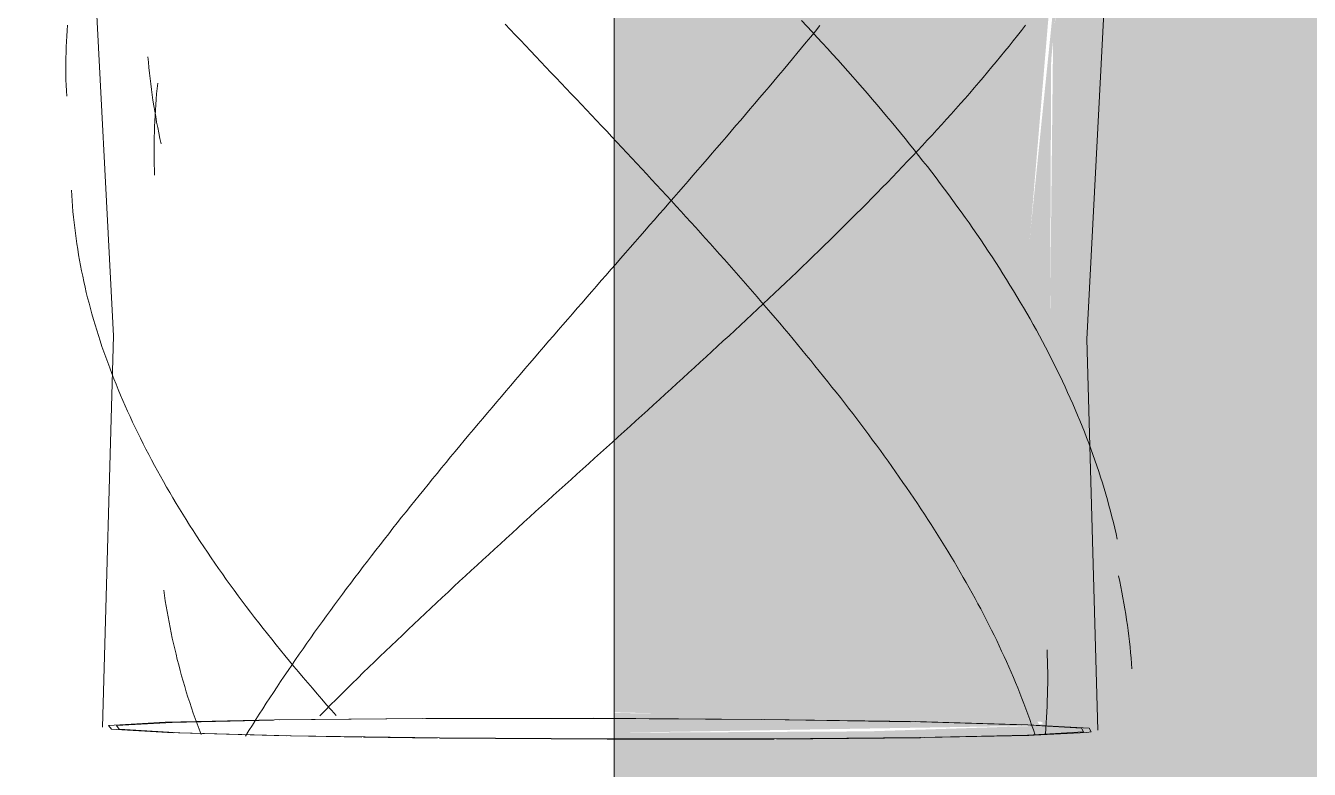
# Model space of a CAD drawing. Header units: inches. Extents: x 27328 to 52026, y -4075 to 4147.
# Drawn here: x 49625.25709 to 49625.26356, y 60.02545 to 60.0292 of the extents above; entities that cross this region are included whole.
import ezdxf

# ---------------------------------------------------------------- set-up
doc = ezdxf.new("R2010")
doc.units = ezdxf.units.IN
doc.header["$MEASUREMENT"] = 0
doc.layers.add('Q-SPCQ', color=91, linetype='Continuous', lineweight=9)
doc.layers.add('S-COLS', color=52, linetype='Continuous', lineweight=9)

# ---------------------------------------------------------------- blocks, each defined once
blk = doc.blocks.new('FP_178-mezzanine - perspective')
at = {"layer": 'Q-SPCQ'}
for p, q in [((23035.6269181, 60.0264292), (23035.6269241, 60.0264016)), ((23035.6269241, 60.0264016), (23035.6269299, 60.026374)), ((23035.6269299, 60.026374), (23035.6269355, 60.0263464)), ((23035.6269355, 60.0263464), (23035.6269408, 60.0263188)), ((23035.6269408, 60.0263188), (23035.6269458, 60.0262911)), ((23035.6269458, 60.0262911), (23035.6269506, 60.0262635)), ((23035.6269506, 60.0262635), (23035.6269551, 60.0262359)), ((23035.6269551, 60.0262359), (23035.6269593, 60.0262083)), ((23035.6269593, 60.0262083), (23035.6269633, 60.0261807)), ((23035.6269633, 60.0261807), (23035.626967, 60.0261531)), ((23035.626967, 60.0261531), (23035.6269705, 60.0261255)), ((23035.6269705, 60.0261255), (23035.6269737, 60.0260979)), ((23035.6269737, 60.0260979), (23035.6269766, 60.0260703)), ((23035.6269766, 60.0260703), (23035.6269793, 60.0260427)), ((23035.6269793, 60.0260427), (23035.6269817, 60.0260151)), ((23035.6269817, 60.0260151), (23035.6269838, 60.0259875)), ((23035.6269838, 60.0259875), (23035.6269856, 60.0259599))]:
    blk.add_line(p, q, dxfattribs=at)
blk.add_polyline3d([(23035.6268142, 60.0256505, 0), (23035.6267588, 60.0276233, 0), (23035.6268613, 60.0295938, 0), (23035.6271211, 60.0315494, 0), (23035.6273744, 60.0328104, 0)], dxfattribs=at)
blk = doc.blocks.new('FP_179-mezzanine - perspective')
at = {"layer": 'Q-SPCQ'}
for p, q in [((23035.6253184, 60.0292301), (23035.6253449, 60.0292019)), ((23035.6216115, 60.02918), (23035.6216096, 60.0291524)), ((23035.6216138, 60.0292076), (23035.6216115, 60.02918)), ((23035.6253449, 60.0292019), (23035.6253713, 60.0291736)), ((23035.6253713, 60.0291736), (23035.6253975, 60.0291453)), ((23035.6264281, 60.029181), (23035.6264075, 60.0291546)), ((23035.6264485, 60.0292073), (23035.6264281, 60.029181)), ((23035.6216067, 60.0290972), (23035.6216057, 60.0290696)), ((23035.621608, 60.0291248), (23035.6216067, 60.0290972)), ((23035.6216096, 60.0291524), (23035.621608, 60.0291248)), ((23035.6253975, 60.0291453), (23035.6254236, 60.0291171)), ((23035.6254236, 60.0291171), (23035.6254495, 60.0290888)), ((23035.6263657, 60.029102), (23035.6263444, 60.0290756)), ((23035.6263867, 60.0291283), (23035.6263657, 60.029102)), ((23035.6264075, 60.0291546), (23035.6263867, 60.0291283)), ((23035.621605, 60.029042), (23035.6216047, 60.0290144)), ((23035.6216057, 60.0290696), (23035.621605, 60.029042)), ((23035.6254495, 60.0290888), (23035.6254752, 60.0290605)), ((23035.6254752, 60.0290605), (23035.6255008, 60.0290322)), ((23035.6263229, 60.0290492), (23035.6263013, 60.0290229)), ((23035.6263444, 60.0290756), (23035.6263229, 60.0290492)), ((23035.6216047, 60.0290144), (23035.6216047, 60.0289868)), ((23035.6216047, 60.0289868), (23035.6216049, 60.0289591)), ((23035.6255008, 60.0290322), (23035.6255262, 60.0290039)), ((23035.6255262, 60.0290039), (23035.6255515, 60.0289756)), ((23035.6255515, 60.0289756), (23035.6255765, 60.0289473)), ((23035.6262573, 60.0289701), (23035.6262351, 60.0289437)), ((23035.6262794, 60.0289965), (23035.6262573, 60.0289701)), ((23035.6263013, 60.0290229), (23035.6262794, 60.0289965)), ((23035.6216049, 60.0289591), (23035.6216055, 60.0289315)), ((23035.6216055, 60.0289315), (23035.6216064, 60.0289039)), ((23035.6216064, 60.0289039), (23035.6216076, 60.0288763)), ((23035.6255765, 60.0289473), (23035.6256014, 60.0289189)), ((23035.6256014, 60.0289189), (23035.6256262, 60.0288906)), ((23035.6262126, 60.0289173), (23035.6261899, 60.0288909)), ((23035.6262351, 60.0289437), (23035.6262126, 60.0289173)), ((23035.6216076, 60.0288763), (23035.6216091, 60.0288487)), ((23035.6256262, 60.0288906), (23035.6256508, 60.0288623)), ((23035.6256508, 60.0288623), (23035.6256751, 60.0288339)), ((23035.626144, 60.0288381), (23035.6261208, 60.0288116)), ((23035.6261671, 60.0288645), (23035.626144, 60.0288381)), ((23035.6261899, 60.0288909), (23035.6261671, 60.0288645)), ((23035.6256751, 60.0288339), (23035.6256994, 60.0288056)), ((23035.6256994, 60.0288056), (23035.6257234, 60.0287773)), ((23035.6257234, 60.0287773), (23035.6257472, 60.0287489)), ((23035.6260974, 60.0287852), (23035.6260738, 60.0287587)), ((23035.6261208, 60.0288116), (23035.6260974, 60.0287852)), ((23035.6257472, 60.0287489), (23035.6257709, 60.0287205)), ((23035.6257709, 60.0287205), (23035.6257944, 60.0286922)), ((23035.62605, 60.0287323), (23035.6260261, 60.0287058)), ((23035.6260738, 60.0287587), (23035.62605, 60.0287323)), ((23035.6257944, 60.0286922), (23035.6258177, 60.0286638)), ((23035.6258177, 60.0286638), (23035.6258408, 60.0286354)), ((23035.6259777, 60.0286529), (23035.6259532, 60.0286264)), ((23035.626002, 60.0286794), (23035.6259777, 60.0286529)), ((23035.6260261, 60.0287058), (23035.626002, 60.0286794)), ((23035.6258408, 60.0286354), (23035.6258637, 60.0286071)), ((23035.6258637, 60.0286071), (23035.6258864, 60.0285787)), ((23035.6259286, 60.0285999), (23035.6259038, 60.0285734)), ((23035.6259532, 60.0286264), (23035.6259286, 60.0285999)), ((23035.6258537, 60.0285204), (23035.6258284, 60.0284938)), ((23035.6258788, 60.0285469), (23035.6258537, 60.0285204)), ((23035.6259038, 60.0285734), (23035.6258788, 60.0285469)), ((23035.6258864, 60.0285787), (23035.625909, 60.0285503)), ((23035.625909, 60.0285503), (23035.6259313, 60.0285219)), ((23035.6259313, 60.0285219), (23035.6259535, 60.0284935)), ((23035.625803, 60.0284673), (23035.6257774, 60.0284408)), ((23035.6258284, 60.0284938), (23035.625803, 60.0284673)), ((23035.6259535, 60.0284935), (23035.6259754, 60.0284651)), ((23035.6259754, 60.0284651), (23035.6259971, 60.0284367)), ((23035.6257258, 60.0283876), (23035.6256998, 60.0283611)), ((23035.6257517, 60.0284142), (23035.6257258, 60.0283876)), ((23035.6257774, 60.0284408), (23035.6257517, 60.0284142)), ((23035.6259971, 60.0284367), (23035.6260187, 60.0284083)), ((23035.6260187, 60.0284083), (23035.62604, 60.0283798)), ((23035.6216337, 60.0283751), (23035.6216351, 60.028348)), ((23035.6216351, 60.028348), (23035.6216368, 60.0283209)), ((23035.6216368, 60.0283209), (23035.6216388, 60.0282937)), ((23035.6256736, 60.0283345), (23035.6256473, 60.0283079)), ((23035.6256998, 60.0283611), (23035.6256736, 60.0283345)), ((23035.62604, 60.0283798), (23035.6260612, 60.0283514)), ((23035.6260612, 60.0283514), (23035.6260821, 60.028323)), ((23035.6260821, 60.028323), (23035.6261028, 60.0282946)), ((23035.6216388, 60.0282937), (23035.621641, 60.0282666)), ((23035.621641, 60.0282666), (23035.6216436, 60.0282395)), ((23035.6256209, 60.0282813), (23035.6255943, 60.0282547)), ((23035.6256473, 60.0283079), (23035.6256209, 60.0282813)), ((23035.6261028, 60.0282946), (23035.6261233, 60.0282661)), ((23035.6261233, 60.0282661), (23035.6261437, 60.0282377)), ((23035.6216436, 60.0282395), (23035.6216464, 60.0282123)), ((23035.6216464, 60.0282123), (23035.6216495, 60.0281852)), ((23035.6255408, 60.0282015), (23035.6255138, 60.0281749)), ((23035.6255676, 60.0282281), (23035.6255408, 60.0282015)), ((23035.6255943, 60.0282547), (23035.6255676, 60.0282281)), ((23035.6261437, 60.0282377), (23035.6261637, 60.0282093)), ((23035.6261637, 60.0282093), (23035.6261836, 60.0281808)), ((23035.6216495, 60.0281852), (23035.6216529, 60.028158)), ((23035.6216529, 60.028158), (23035.6216565, 60.0281309)), ((23035.6216565, 60.0281309), (23035.6216605, 60.0281037)), ((23035.6254868, 60.0281483), (23035.6254596, 60.0281216)), ((23035.6255138, 60.0281749), (23035.6254868, 60.0281483)), ((23035.6261836, 60.0281808), (23035.6262033, 60.0281524)), ((23035.6262033, 60.0281524), (23035.6262227, 60.0281239)), ((23035.6216605, 60.0281037), (23035.6216647, 60.0280766)), ((23035.6216647, 60.0280766), (23035.6216692, 60.0280494)), ((23035.6254048, 60.0280683), (23035.6253773, 60.0280417)), ((23035.6254322, 60.028095), (23035.6254048, 60.0280683)), ((23035.6254596, 60.0281216), (23035.6254322, 60.028095)), ((23035.6262227, 60.0281239), (23035.626242, 60.0280955)), ((23035.626242, 60.0280955), (23035.626261, 60.028067)), ((23035.626261, 60.028067), (23035.6262798, 60.0280386)), ((23035.6216692, 60.0280494), (23035.6216739, 60.0280222)), ((23035.6216739, 60.0280222), (23035.621679, 60.0279951)), ((23035.6253496, 60.028015), (23035.6253219, 60.0279883)), ((23035.6253773, 60.0280417), (23035.6253496, 60.028015)), ((23035.6262798, 60.0280386), (23035.6262984, 60.0280101)), ((23035.6262984, 60.0280101), (23035.6263167, 60.0279816)), ((23035.621679, 60.0279951), (23035.6216843, 60.0279679)), ((23035.6216843, 60.0279679), (23035.6216899, 60.0279407)), ((23035.6216899, 60.0279407), (23035.6216957, 60.0279135)), ((23035.625266, 60.027935), (23035.625238, 60.0279083)), ((23035.625294, 60.0279616), (23035.625266, 60.027935)), ((23035.6253219, 60.0279883), (23035.625294, 60.0279616)), ((23035.6263167, 60.0279816), (23035.6263348, 60.0279532)), ((23035.6263348, 60.0279532), (23035.6263527, 60.0279247)), ((23035.6216957, 60.0279135), (23035.6217019, 60.0278863)), ((23035.6217019, 60.0278863), (23035.6217083, 60.0278591)), ((23035.6252098, 60.0278816), (23035.6251816, 60.0278548)), ((23035.625238, 60.0279083), (23035.6252098, 60.0278816)), ((23035.6263527, 60.0279247), (23035.6263704, 60.0278962)), ((23035.6263704, 60.0278962), (23035.6263879, 60.0278677)), ((23035.6263879, 60.0278677), (23035.6264051, 60.0278393)), ((23035.6217083, 60.0278591), (23035.621715, 60.0278319)), ((23035.621715, 60.0278319), (23035.6217219, 60.0278047)), ((23035.6217219, 60.0278047), (23035.6217291, 60.0277775)), ((23035.6251248, 60.0278014), (23035.6250963, 60.0277747)), ((23035.6251532, 60.0278281), (23035.6251248, 60.0278014)), ((23035.6251816, 60.0278548), (23035.6251532, 60.0278281)), ((23035.6264051, 60.0278393), (23035.6264221, 60.0278108)), ((23035.6264221, 60.0278108), (23035.6264388, 60.0277823)), ((23035.6217291, 60.0277775), (23035.6217366, 60.0277503)), ((23035.6217366, 60.0277503), (23035.6217444, 60.0277231)), ((23035.6250677, 60.0277479), (23035.625039, 60.0277212)), ((23035.6250963, 60.0277747), (23035.6250677, 60.0277479)), ((23035.6264388, 60.0277823), (23035.6264553, 60.0277538)), ((23035.6264553, 60.0277538), (23035.6264716, 60.0277253)), ((23035.6217444, 60.0277231), (23035.6217524, 60.0276959)), ((23035.6217524, 60.0276959), (23035.6217607, 60.0276687)), ((23035.6250102, 60.0276944), (23035.6249814, 60.0276676)), ((23035.625039, 60.0277212), (23035.6250102, 60.0276944)), ((23035.6264716, 60.0277253), (23035.6264877, 60.0276968)), ((23035.6264877, 60.0276968), (23035.6265035, 60.0276683)), ((23035.6217607, 60.0276687), (23035.6217692, 60.0276414)), ((23035.6217692, 60.0276414), (23035.621778, 60.0276142)), ((23035.621778, 60.0276142), (23035.6217871, 60.027587)), ((23035.6249235, 60.0276141), (23035.6248945, 60.0275873)), ((23035.6249525, 60.0276409), (23035.6249235, 60.0276141)), ((23035.6249814, 60.0276676), (23035.6249525, 60.0276409)), ((23035.6265035, 60.0276683), (23035.626519, 60.0276399)), ((23035.626519, 60.0276399), (23035.6265344, 60.0276114)), ((23035.6265344, 60.0276114), (23035.6265495, 60.0275829)), ((23035.6217871, 60.027587), (23035.6217965, 60.0275597)), ((23035.6217965, 60.0275597), (23035.6218061, 60.0275325)), ((23035.6248654, 60.0275605), (23035.6248362, 60.0275337)), ((23035.6248945, 60.0275873), (23035.6248654, 60.0275605)), ((23035.6265495, 60.0275829), (23035.6265643, 60.0275544)), ((23035.6265643, 60.0275544), (23035.6265789, 60.0275259)), ((23035.6218061, 60.0275325), (23035.621816, 60.0275052)), ((23035.621816, 60.0275052), (23035.6218261, 60.027478)), ((23035.6218261, 60.027478), (23035.6218365, 60.0274507)), ((23035.6247777, 60.0274801), (23035.6247484, 60.0274533)), ((23035.624807, 60.0275069), (23035.6247777, 60.0274801)), ((23035.6248362, 60.0275337), (23035.624807, 60.0275069)), ((23035.6265789, 60.0275259), (23035.6265933, 60.0274974)), ((23035.6265933, 60.0274974), (23035.6266074, 60.0274689)), ((23035.6218365, 60.0274507), (23035.6218472, 60.0274234)), ((23035.6218472, 60.0274234), (23035.6218581, 60.0273962)), ((23035.624719, 60.0274264), (23035.6246896, 60.0273996)), ((23035.6247484, 60.0274533), (23035.624719, 60.0274264)), ((23035.6266074, 60.0274689), (23035.6266213, 60.0274404)), ((23035.6266213, 60.0274404), (23035.6266349, 60.0274119)), ((23035.6218581, 60.0273962), (23035.6218692, 60.0273689)), ((23035.6218692, 60.0273689), (23035.6218807, 60.0273416)), ((23035.6246601, 60.0273728), (23035.6246306, 60.0273459)), ((23035.6246896, 60.0273996), (23035.6246601, 60.0273728)), ((23035.6266349, 60.0274119), (23035.6266483, 60.0273834)), ((23035.6266483, 60.0273834), (23035.6266614, 60.0273549)), ((23035.6266614, 60.0273549), (23035.6266743, 60.0273264)), ((23035.6218807, 60.0273416), (23035.6218924, 60.0273143)), ((23035.6218924, 60.0273143), (23035.6219043, 60.027287)), ((23035.6219043, 60.027287), (23035.6219165, 60.0272597)), ((23035.6245714, 60.0272922), (23035.6245418, 60.0272653)), ((23035.624601, 60.0273191), (23035.6245714, 60.0272922)), ((23035.6246306, 60.0273459), (23035.624601, 60.0273191)), ((23035.6266743, 60.0273264), (23035.6266869, 60.0272978)), ((23035.6266869, 60.0272978), (23035.6266993, 60.0272693)), ((23035.6219165, 60.0272597), (23035.6219289, 60.0272325)), ((23035.6219289, 60.0272325), (23035.6219416, 60.0272052)), ((23035.6245121, 60.0272384), (23035.6244824, 60.0272116)), ((23035.6245418, 60.0272653), (23035.6245121, 60.0272384)), ((23035.6266993, 60.0272693), (23035.6267114, 60.0272408)), ((23035.6267114, 60.0272408), (23035.6267233, 60.0272123)), ((23035.6219416, 60.0272052), (23035.6219546, 60.0271778)), ((23035.6219546, 60.0271778), (23035.6219678, 60.0271505)), ((23035.624423, 60.0271578), (23035.6243932, 60.0271309)), ((23035.6244527, 60.0271847), (23035.624423, 60.0271578)), ((23035.6244824, 60.0272116), (23035.6244527, 60.0271847)), ((23035.6267233, 60.0272123), (23035.6267349, 60.0271838)), ((23035.6267349, 60.0271838), (23035.6267462, 60.0271553)), ((23035.6267462, 60.0271553), (23035.6267573, 60.0271268)), ((23035.6219678, 60.0271505), (23035.6219813, 60.0271232)), ((23035.6219813, 60.0271232), (23035.621995, 60.0270959)), ((23035.621995, 60.0270959), (23035.6220089, 60.0270686)), ((23035.6243634, 60.027104), (23035.6243336, 60.027077)), ((23035.6243932, 60.0271309), (23035.6243634, 60.027104)), ((23035.6267573, 60.0271268), (23035.6267681, 60.0270983)), ((23035.6267681, 60.0270983), (23035.6267787, 60.0270698)), ((23035.6220089, 60.0270686), (23035.6220231, 60.0270413)), ((23035.6220231, 60.0270413), (23035.6220375, 60.0270139)), ((23035.6243038, 60.0270501), (23035.624274, 60.0270232)), ((23035.6243336, 60.027077), (23035.6243038, 60.0270501)), ((23035.6267787, 60.0270698), (23035.626789, 60.0270413)), ((23035.626789, 60.0270413), (23035.6267991, 60.0270128)), ((23035.6220375, 60.0270139), (23035.6220522, 60.0269866)), ((23035.6220522, 60.0269866), (23035.6220671, 60.0269593)), ((23035.6220671, 60.0269593), (23035.6220823, 60.0269319)), ((23035.6242144, 60.0269693), (23035.6241846, 60.0269424)), ((23035.6242442, 60.0269963), (23035.6242144, 60.0269693)), ((23035.624274, 60.0270232), (23035.6242442, 60.0269963)), ((23035.6267991, 60.0270128), (23035.6268089, 60.0269843)), ((23035.6268089, 60.0269843), (23035.6268184, 60.0269558)), ((23035.6220823, 60.0269319), (23035.6220977, 60.0269046)), ((23035.6220977, 60.0269046), (23035.6221134, 60.0268772)), ((23035.6241548, 60.0269154), (23035.6241249, 60.0268884)), ((23035.6241846, 60.0269424), (23035.6241548, 60.0269154)), ((23035.6268184, 60.0269558), (23035.6268277, 60.0269273)), ((23035.6268277, 60.0269273), (23035.6268367, 60.0268987)), ((23035.6268367, 60.0268987), (23035.6268454, 60.0268702)), ((23035.6221134, 60.0268772), (23035.6221293, 60.0268498)), ((23035.6221293, 60.0268498), (23035.6221454, 60.0268225)), ((23035.6240653, 60.0268345), (23035.6240356, 60.0268075)), ((23035.6240951, 60.0268615), (23035.6240653, 60.0268345)), ((23035.6241249, 60.0268884), (23035.6240951, 60.0268615)), ((23035.6268454, 60.0268702), (23035.6268538, 60.0268417)), ((23035.6268538, 60.0268417), (23035.626862, 60.0268132)), ((23035.6221454, 60.0268225), (23035.6221617, 60.0267951)), ((23035.6221617, 60.0267951), (23035.6221783, 60.0267678)), ((23035.6221783, 60.0267678), (23035.6221952, 60.0267404)), ((23035.6240058, 60.0267805), (23035.623976, 60.0267535)), ((23035.6240356, 60.0268075), (23035.6240058, 60.0267805)), ((23035.626862, 60.0268132), (23035.62687, 60.0267847)), ((23035.62687, 60.0267847), (23035.6268776, 60.0267562)), ((23035.6221952, 60.0267404), (23035.6222122, 60.026713)), ((23035.6222122, 60.026713), (23035.6222295, 60.0266856)), ((23035.6239463, 60.0267265), (23035.6239166, 60.0266995)), ((23035.623976, 60.0267535), (23035.6239463, 60.0267265)), ((23035.6268776, 60.0267562), (23035.626885, 60.0267277)), ((23035.626885, 60.0267277), (23035.6268921, 60.0266992)), ((23035.6222295, 60.0266856), (23035.622247, 60.0266582)), ((23035.622247, 60.0266582), (23035.6222648, 60.0266308)), ((23035.6238573, 60.0266455), (23035.6238277, 60.0266185)), ((23035.6238869, 60.0266725), (23035.6238573, 60.0266455)), ((23035.6239166, 60.0266995), (23035.6238869, 60.0266725)), ((23035.6268921, 60.0266992), (23035.626899, 60.0266707)), ((23035.626899, 60.0266707), (23035.6269056, 60.0266422)), ((23035.6269056, 60.0266422), (23035.6269119, 60.0266137)), ((23035.6222648, 60.0266308), (23035.6222828, 60.0266034)), ((23035.6222828, 60.0266034), (23035.622301, 60.026576)), ((23035.622301, 60.026576), (23035.6223194, 60.0265486)), ((23035.6237981, 60.0265915), (23035.6237686, 60.0265644)), ((23035.6238277, 60.0266185), (23035.6237981, 60.0265915)), ((23035.6223194, 60.0265486), (23035.6223381, 60.0265212)), ((23035.6223381, 60.0265212), (23035.6223569, 60.0264938)), ((23035.6237096, 60.0265103), (23035.6236802, 60.0264833)), ((23035.6237391, 60.0265374), (23035.6237096, 60.0265103)), ((23035.6237686, 60.0265644), (23035.6237391, 60.0265374)), ((23035.6223569, 60.0264938), (23035.622376, 60.0264664)), ((23035.622376, 60.0264664), (23035.6223954, 60.026439)), ((23035.6236509, 60.0264562), (23035.6236216, 60.0264292)), ((23035.6236802, 60.0264833), (23035.6236509, 60.0264562)), ((23035.6223954, 60.026439), (23035.6224149, 60.0264115)), ((23035.6224149, 60.0264115), (23035.6224347, 60.0263841)), ((23035.6224347, 60.0263841), (23035.6224546, 60.0263567)), ((23035.6235923, 60.0264021), (23035.6235631, 60.026375)), ((23035.6236216, 60.0264292), (23035.6235923, 60.0264021)), ((23035.6224546, 60.0263567), (23035.6224748, 60.0263292)), ((23035.6224748, 60.0263292), (23035.6224952, 60.0263018)), ((23035.6235049, 60.0263209), (23035.623476, 60.0262938)), ((23035.623534, 60.026348), (23035.6235049, 60.0263209)), ((23035.6235631, 60.026375), (23035.623534, 60.026348)), ((23035.6224952, 60.0263018), (23035.6225158, 60.0262744)), ((23035.6225158, 60.0262744), (23035.6225366, 60.0262469)), ((23035.6225366, 60.0262469), (23035.6225576, 60.0262194)), ((23035.623447, 60.0262667), (23035.6234182, 60.0262396)), ((23035.623476, 60.0262938), (23035.623447, 60.0262667)), ((23035.6225576, 60.0262194), (23035.6225789, 60.026192)), ((23035.6225789, 60.026192), (23035.6226003, 60.0261645)), ((23035.6233607, 60.0261854), (23035.6233321, 60.0261583)), ((23035.6233894, 60.0262125), (23035.6233607, 60.0261854)), ((23035.6234182, 60.0262396), (23035.6233894, 60.0262125)), ((23035.6226003, 60.0261645), (23035.622622, 60.0261371)), ((23035.622622, 60.0261371), (23035.6226438, 60.0261096)), ((23035.6233035, 60.0261311), (23035.6232751, 60.026104)), ((23035.6233321, 60.0261583), (23035.6233035, 60.0261311)), ((23035.6226438, 60.0261096), (23035.6226658, 60.0260821)), ((23035.6226658, 60.0260821), (23035.6226881, 60.0260546)), ((23035.6226881, 60.0260546), (23035.6227105, 60.0260271)), ((23035.6232467, 60.0260769), (23035.6232184, 60.0260498)), ((23035.6232751, 60.026104), (23035.6232467, 60.0260769)), ((23035.6227105, 60.0260271), (23035.6227332, 60.0259997)), ((23035.6227332, 60.0259997), (23035.622756, 60.0259722)), ((23035.6231622, 60.0259955), (23035.6231342, 60.0259683)), ((23035.6231903, 60.0260226), (23035.6231622, 60.0259955)), ((23035.6232184, 60.0260498), (23035.6231903, 60.0260226)), ((23035.622756, 60.0259722), (23035.622779, 60.0259447)), ((23035.622779, 60.0259447), (23035.6228022, 60.0259172)), ((23035.6231063, 60.0259412), (23035.6230786, 60.025914)), ((23035.6231342, 60.0259683), (23035.6231063, 60.0259412)), ((23035.6228022, 60.0259172), (23035.6228256, 60.0258897)), ((23035.6228256, 60.0258897), (23035.6228492, 60.0258622)), ((23035.6228492, 60.0258622), (23035.622873, 60.0258347)), ((23035.6230234, 60.0258597), (23035.6229959, 60.0258325)), ((23035.6230509, 60.0258869), (23035.6230234, 60.0258597)), ((23035.6230786, 60.025914), (23035.6230509, 60.0258869)), ((23035.622873, 60.0258347), (23035.6228969, 60.0258071)), ((23035.6228969, 60.0258071), (23035.6229211, 60.0257796)), ((23035.6229686, 60.0258054), (23035.6229414, 60.0257782)), ((23035.6229959, 60.0258325), (23035.6229686, 60.0258054)), ((23035.6229143, 60.025751), (23035.6228874, 60.0257238)), ((23035.6229414, 60.0257782), (23035.6229143, 60.025751)), ((23035.6229211, 60.0257796), (23035.6229454, 60.0257521)), ((23035.6229454, 60.0257521), (23035.6229699, 60.0257246))]:
    blk.add_line(p, q, dxfattribs=at)
blk.add_polyline3d([(23035.6217907, 60.0256662, 0), (23035.6218462, 60.0276399, 0), (23035.6217436, 60.0296123, 0), (23035.6214836, 60.0315712, 0), (23035.6212301, 60.0328351, 0)], dxfattribs=at)
blk = doc.blocks.new('FP_180-mezzanine - perspective')
at = {"layer": 'Q-SPCQ'}
for p, q in [((23035.6238221, 60.0292122), (23035.6238478, 60.0291851)), ((23035.6238478, 60.0291851), (23035.6238735, 60.0291581)), ((23035.625388, 60.0291767), (23035.6253649, 60.0291487)), ((23035.625411, 60.0292048), (23035.625388, 60.0291767)), ((23035.6238735, 60.0291581), (23035.6238993, 60.029131)), ((23035.6238993, 60.029131), (23035.623925, 60.029104)), ((23035.623925, 60.029104), (23035.6239507, 60.0290769)), ((23035.6253417, 60.0291207), (23035.6253185, 60.0290926)), ((23035.6253649, 60.0291487), (23035.6253417, 60.0291207)), ((23035.6239507, 60.0290769), (23035.6239764, 60.0290499)), ((23035.6239764, 60.0290499), (23035.6240021, 60.0290228)), ((23035.6252719, 60.0290366), (23035.6252485, 60.0290085)), ((23035.6252952, 60.0290646), (23035.6252719, 60.0290366)), ((23035.6253185, 60.0290926), (23035.6252952, 60.0290646)), ((23035.6240021, 60.0290228), (23035.6240278, 60.0289958)), ((23035.6240278, 60.0289958), (23035.6240535, 60.0289688)), ((23035.6240535, 60.0289688), (23035.6240792, 60.0289417)), ((23035.625225, 60.0289805), (23035.6252015, 60.0289525)), ((23035.6252485, 60.0290085), (23035.625225, 60.0289805)), ((23035.6240792, 60.0289417), (23035.6241049, 60.0289147)), ((23035.6241049, 60.0289147), (23035.6241305, 60.0288877)), ((23035.6251779, 60.0289245), (23035.6251543, 60.0288965)), ((23035.6252015, 60.0289525), (23035.6251779, 60.0289245)), ((23035.6241305, 60.0288877), (23035.6241561, 60.0288607)), ((23035.6241561, 60.0288607), (23035.6241817, 60.0288337)), ((23035.6251068, 60.0288405), (23035.625083, 60.0288125)), ((23035.6251306, 60.0288685), (23035.6251068, 60.0288405)), ((23035.6251543, 60.0288965), (23035.6251306, 60.0288685)), ((23035.6241817, 60.0288337), (23035.6242073, 60.0288067)), ((23035.6242073, 60.0288067), (23035.6242329, 60.0287796)), ((23035.6242329, 60.0287796), (23035.6242584, 60.0287527)), ((23035.6250592, 60.0287845), (23035.6250353, 60.0287565)), ((23035.625083, 60.0288125), (23035.6250592, 60.0287845)), ((23035.6242584, 60.0287527), (23035.6242839, 60.0287257)), ((23035.6242839, 60.0287257), (23035.6243094, 60.0286987)), ((23035.6250114, 60.0287285), (23035.6249874, 60.0287006)), ((23035.6250353, 60.0287565), (23035.6250114, 60.0287285)), ((23035.6243094, 60.0286987), (23035.6243348, 60.0286717)), ((23035.6243348, 60.0286717), (23035.6243602, 60.0286447)), ((23035.6243602, 60.0286447), (23035.6243855, 60.0286177)), ((23035.6249394, 60.0286446), (23035.6249153, 60.0286166)), ((23035.6249634, 60.0286726), (23035.6249394, 60.0286446)), ((23035.6249874, 60.0287006), (23035.6249634, 60.0286726)), ((23035.6243855, 60.0286177), (23035.6244108, 60.0285908)), ((23035.6244108, 60.0285908), (23035.6244361, 60.0285638)), ((23035.6248912, 60.0285887), (23035.624867, 60.0285607)), ((23035.6249153, 60.0286166), (23035.6248912, 60.0285887)), ((23035.6244361, 60.0285638), (23035.6244613, 60.0285368)), ((23035.6244613, 60.0285368), (23035.6244865, 60.0285099)), ((23035.6248429, 60.0285328), (23035.6248187, 60.0285048)), ((23035.624867, 60.0285607), (23035.6248429, 60.0285328)), ((23035.6244865, 60.0285099), (23035.6245116, 60.0284829)), ((23035.6245116, 60.0284829), (23035.6245366, 60.028456)), ((23035.6245366, 60.028456), (23035.6245616, 60.028429)), ((23035.6247945, 60.0284769), (23035.6247702, 60.0284489)), ((23035.6248187, 60.0285048), (23035.6247945, 60.0284769)), ((23035.6245616, 60.028429), (23035.6245866, 60.0284021)), ((23035.6245866, 60.0284021), (23035.6246115, 60.0283752)), ((23035.6247217, 60.0283931), (23035.6246974, 60.0283651)), ((23035.6247459, 60.028421), (23035.6247217, 60.0283931)), ((23035.6247702, 60.0284489), (23035.6247459, 60.028421)), ((23035.6246115, 60.0283752), (23035.6246363, 60.0283483)), ((23035.6246363, 60.0283483), (23035.6246611, 60.0283213)), ((23035.624673, 60.0283372), (23035.6246487, 60.0283093)), ((23035.6246611, 60.0283213), (23035.6246858, 60.0282944)), ((23035.6246974, 60.0283651), (23035.624673, 60.0283372)), ((23035.6246244, 60.0282814), (23035.6246, 60.0282535)), ((23035.6246487, 60.0283093), (23035.6246244, 60.0282814)), ((23035.6246858, 60.0282944), (23035.6247104, 60.0282675)), ((23035.6247104, 60.0282675), (23035.624735, 60.0282406)), ((23035.6245513, 60.0281976), (23035.6245269, 60.0281697)), ((23035.6245757, 60.0282255), (23035.6245513, 60.0281976)), ((23035.6246, 60.0282535), (23035.6245757, 60.0282255)), ((23035.624735, 60.0282406), (23035.6247595, 60.0282137)), ((23035.6247595, 60.0282137), (23035.6247839, 60.0281868)), ((23035.6245025, 60.0281418), (23035.6244782, 60.0281139)), ((23035.6245269, 60.0281697), (23035.6245025, 60.0281418)), ((23035.6247839, 60.0281868), (23035.6248082, 60.0281599)), ((23035.6248082, 60.0281599), (23035.6248325, 60.028133)), ((23035.6248325, 60.028133), (23035.6248567, 60.0281061)), ((23035.6244538, 60.0280861), (23035.6244294, 60.0280582)), ((23035.6244782, 60.0281139), (23035.6244538, 60.0280861)), ((23035.6248567, 60.0281061), (23035.6248808, 60.0280792)), ((23035.6248808, 60.0280792), (23035.6249048, 60.0280524)), ((23035.6243807, 60.0280024), (23035.6243564, 60.0279746)), ((23035.6244051, 60.0280303), (23035.6243807, 60.0280024)), ((23035.6244294, 60.0280582), (23035.6244051, 60.0280303)), ((23035.6249048, 60.0280524), (23035.6249287, 60.0280255)), ((23035.6249287, 60.0280255), (23035.6249526, 60.0279986)), ((23035.6249526, 60.0279986), (23035.6249763, 60.0279718)), ((23035.624332, 60.0279467), (23035.6243077, 60.0279188)), ((23035.6243564, 60.0279746), (23035.624332, 60.0279467)), ((23035.6249763, 60.0279718), (23035.625, 60.0279449)), ((23035.625, 60.0279449), (23035.6250235, 60.0279181)), ((23035.6242834, 60.027891), (23035.6242591, 60.0278631)), ((23035.6243077, 60.0279188), (23035.6242834, 60.027891)), ((23035.6250235, 60.0279181), (23035.625047, 60.0278912)), ((23035.625047, 60.0278912), (23035.6250704, 60.0278644)), ((23035.6242106, 60.0278074), (23035.6241864, 60.0277796)), ((23035.6242348, 60.0278353), (23035.6242106, 60.0278074)), ((23035.6242591, 60.0278631), (23035.6242348, 60.0278353)), ((23035.6250704, 60.0278644), (23035.6250936, 60.0278375)), ((23035.6250936, 60.0278375), (23035.6251168, 60.0278107)), ((23035.6251168, 60.0278107), (23035.6251399, 60.0277839)), ((23035.6241622, 60.0277517), (23035.624138, 60.0277239)), ((23035.6241864, 60.0277796), (23035.6241622, 60.0277517)), ((23035.6251399, 60.0277839), (23035.6251628, 60.027757)), ((23035.6251628, 60.027757), (23035.6251857, 60.0277302)), ((23035.6241138, 60.0276961), (23035.6240897, 60.0276683)), ((23035.624138, 60.0277239), (23035.6241138, 60.0276961)), ((23035.6251857, 60.0277302), (23035.6252084, 60.0277034)), ((23035.6252084, 60.0277034), (23035.625231, 60.0276766)), ((23035.625231, 60.0276766), (23035.6252536, 60.0276498)), ((23035.6240416, 60.0276126), (23035.6240175, 60.0275848)), ((23035.6240656, 60.0276404), (23035.6240416, 60.0276126)), ((23035.6240897, 60.0276683), (23035.6240656, 60.0276404)), ((23035.6252536, 60.0276498), (23035.625276, 60.027623)), ((23035.625276, 60.027623), (23035.6252982, 60.0275962)), ((23035.6239935, 60.027557), (23035.6239696, 60.0275292)), ((23035.6240175, 60.0275848), (23035.6239935, 60.027557)), ((23035.6252982, 60.0275962), (23035.6253204, 60.0275694)), ((23035.6253204, 60.0275694), (23035.6253424, 60.0275426)), ((23035.6253424, 60.0275426), (23035.6253644, 60.0275158)), ((23035.6239457, 60.0275014), (23035.6239218, 60.0274736)), ((23035.6239696, 60.0275292), (23035.6239457, 60.0275014)), ((23035.6253644, 60.0275158), (23035.6253862, 60.0274891)), ((23035.6253862, 60.0274891), (23035.6254078, 60.0274623)), ((23035.6238742, 60.027418), (23035.6238505, 60.0273903)), ((23035.623898, 60.0274458), (23035.6238742, 60.027418)), ((23035.6239218, 60.0274736), (23035.623898, 60.0274458)), ((23035.6254078, 60.0274623), (23035.6254294, 60.0274355)), ((23035.6254294, 60.0274355), (23035.6254508, 60.0274088)), ((23035.6238268, 60.0273625), (23035.6238032, 60.0273347)), ((23035.6238505, 60.0273903), (23035.6238268, 60.0273625)), ((23035.6254508, 60.0274088), (23035.625472, 60.027382)), ((23035.625472, 60.027382), (23035.6254932, 60.0273552)), ((23035.6254932, 60.0273552), (23035.6255142, 60.0273285)), ((23035.6237796, 60.027307), (23035.6237561, 60.0272792)), ((23035.6238032, 60.0273347), (23035.6237796, 60.027307)), ((23035.6255142, 60.0273285), (23035.625535, 60.0273017)), ((23035.625535, 60.0273017), (23035.6255558, 60.027275)), ((23035.6237092, 60.0272237), (23035.6236859, 60.0271959)), ((23035.6237326, 60.0272514), (23035.6237092, 60.0272237)), ((23035.6237561, 60.0272792), (23035.6237326, 60.0272514)), ((23035.6255558, 60.027275), (23035.6255764, 60.0272483)), ((23035.6255764, 60.0272483), (23035.6255968, 60.0272215)), ((23035.6255968, 60.0272215), (23035.6256171, 60.0271948)), ((23035.6236626, 60.0271682), (23035.6236394, 60.0271405)), ((23035.6236859, 60.0271959), (23035.6236626, 60.0271682)), ((23035.6256171, 60.0271948), (23035.6256372, 60.0271681)), ((23035.6256372, 60.0271681), (23035.6256572, 60.0271414)), ((23035.6236162, 60.0271127), (23035.6235931, 60.027085)), ((23035.6236394, 60.0271405), (23035.6236162, 60.0271127)), ((23035.6256572, 60.0271414), (23035.6256771, 60.0271147)), ((23035.6256771, 60.0271147), (23035.6256968, 60.027088)), ((23035.6235472, 60.0270295), (23035.6235243, 60.0270018)), ((23035.6235701, 60.0270573), (23035.6235472, 60.0270295)), ((23035.6235931, 60.027085), (23035.6235701, 60.0270573)), ((23035.6256968, 60.027088), (23035.6257163, 60.0270613)), ((23035.6257163, 60.0270613), (23035.6257357, 60.0270346)), ((23035.6257357, 60.0270346), (23035.625755, 60.0270079)), ((23035.6235015, 60.0269741), (23035.6234788, 60.0269464)), ((23035.6235243, 60.0270018), (23035.6235015, 60.0269741)), ((23035.625755, 60.0270079), (23035.625774, 60.0269812)), ((23035.625774, 60.0269812), (23035.6257929, 60.0269545)), ((23035.6234561, 60.0269187), (23035.6234336, 60.026891)), ((23035.6234788, 60.0269464), (23035.6234561, 60.0269187)), ((23035.6257929, 60.0269545), (23035.6258117, 60.0269278)), ((23035.6258117, 60.0269278), (23035.6258303, 60.0269011)), ((23035.6258303, 60.0269011), (23035.6258487, 60.0268745)), ((23035.6233887, 60.0268356), (23035.6233664, 60.0268079)), ((23035.6234111, 60.0268633), (23035.6233887, 60.0268356)), ((23035.6234336, 60.026891), (23035.6234111, 60.0268633)), ((23035.6258487, 60.0268745), (23035.6258669, 60.0268478)), ((23035.6258669, 60.0268478), (23035.625885, 60.0268211)), ((23035.6233441, 60.0267802), (23035.623322, 60.0267526)), ((23035.6233664, 60.0268079), (23035.6233441, 60.0267802)), ((23035.625885, 60.0268211), (23035.6259029, 60.0267945)), ((23035.6259029, 60.0267945), (23035.6259207, 60.0267678)), ((23035.6259207, 60.0267678), (23035.6259382, 60.0267412)), ((23035.6232999, 60.0267249), (23035.623278, 60.0266972)), ((23035.623322, 60.0267526), (23035.6232999, 60.0267249)), ((23035.6259382, 60.0267412), (23035.6259556, 60.0267145)), ((23035.6259556, 60.0267145), (23035.6259728, 60.0266879)), ((23035.6232344, 60.0266419), (23035.6232127, 60.0266142)), ((23035.6232561, 60.0266696), (23035.6232344, 60.0266419)), ((23035.623278, 60.0266972), (23035.6232561, 60.0266696)), ((23035.6259728, 60.0266879), (23035.6259899, 60.0266613)), ((23035.6259899, 60.0266613), (23035.6260067, 60.0266346)), ((23035.6231911, 60.0265866), (23035.6231696, 60.026559)), ((23035.6232127, 60.0266142), (23035.6231911, 60.0265866)), ((23035.6260067, 60.0266346), (23035.6260234, 60.026608)), ((23035.6260234, 60.026608), (23035.6260399, 60.0265814)), ((23035.6260399, 60.0265814), (23035.6260562, 60.0265548)), ((23035.6231483, 60.0265313), (23035.623127, 60.0265037)), ((23035.6231696, 60.026559), (23035.6231483, 60.0265313)), ((23035.6260562, 60.0265548), (23035.6260723, 60.0265282)), ((23035.6260723, 60.0265282), (23035.6260882, 60.0265016)), ((23035.6230848, 60.0264484), (23035.6230639, 60.0264208)), ((23035.6231058, 60.026476), (23035.6230848, 60.0264484)), ((23035.623127, 60.0265037), (23035.6231058, 60.026476)), ((23035.6260882, 60.0265016), (23035.6261039, 60.0264749)), ((23035.6261039, 60.0264749), (23035.6261195, 60.0264483)), ((23035.6261195, 60.0264483), (23035.6261348, 60.0264218)), ((23035.623043, 60.0263932), (23035.6230223, 60.0263656)), ((23035.6230639, 60.0264208), (23035.623043, 60.0263932)), ((23035.6261348, 60.0264218), (23035.6261499, 60.0263952)), ((23035.6261499, 60.0263952), (23035.6261649, 60.0263686)), ((23035.6220992, 60.0263577), (23035.622103, 60.0263307)), ((23035.622103, 60.0263307), (23035.622107, 60.0263037)), ((23035.6230017, 60.0263379), (23035.6229812, 60.0263103)), ((23035.6230223, 60.0263656), (23035.6230017, 60.0263379)), ((23035.6261649, 60.0263686), (23035.6261796, 60.026342)), ((23035.6261796, 60.026342), (23035.6261942, 60.0263154)), ((23035.6261942, 60.0263154), (23035.6262086, 60.0262888)), ((23035.622107, 60.0263037), (23035.6221113, 60.0262767)), ((23035.6221113, 60.0262767), (23035.6221159, 60.0262497)), ((23035.6221159, 60.0262497), (23035.6221206, 60.0262227)), ((23035.6229406, 60.0262551), (23035.6229205, 60.0262276)), ((23035.6229608, 60.0262827), (23035.6229406, 60.0262551)), ((23035.6229812, 60.0263103), (23035.6229608, 60.0262827)), ((23035.6262086, 60.0262888), (23035.6262227, 60.0262623)), ((23035.6262227, 60.0262623), (23035.6262366, 60.0262357)), ((23035.6221206, 60.0262227), (23035.6221256, 60.0261957)), ((23035.6221256, 60.0261957), (23035.6221309, 60.0261687)), ((23035.6229005, 60.0262), (23035.6228806, 60.0261724)), ((23035.6229205, 60.0262276), (23035.6229005, 60.0262)), ((23035.6262366, 60.0262357), (23035.6262504, 60.0262092)), ((23035.6262504, 60.0262092), (23035.6262639, 60.0261826)), ((23035.6262639, 60.0261826), (23035.6262772, 60.026156)), ((23035.6221309, 60.0261687), (23035.6221364, 60.0261417)), ((23035.6221364, 60.0261417), (23035.6221422, 60.0261147)), ((23035.6228412, 60.0261172), (23035.6228217, 60.0260897)), ((23035.6228608, 60.0261448), (23035.6228412, 60.0261172)), ((23035.6228806, 60.0261724), (23035.6228608, 60.0261448)), ((23035.6262772, 60.026156), (23035.6262903, 60.0261295)), ((23035.6262903, 60.0261295), (23035.6263032, 60.026103)), ((23035.6221422, 60.0261147), (23035.6221481, 60.0260877)), ((23035.6221481, 60.0260877), (23035.6221544, 60.0260608)), ((23035.6221544, 60.0260608), (23035.6221609, 60.0260338)), ((23035.6228024, 60.0260621), (23035.6227832, 60.0260345)), ((23035.6228217, 60.0260897), (23035.6228024, 60.0260621)), ((23035.6263032, 60.026103), (23035.6263159, 60.0260764)), ((23035.6263159, 60.0260764), (23035.6263284, 60.0260499)), ((23035.6265577, 60.0260569), (23035.6265588, 60.0260285)), ((23035.6221609, 60.0260338), (23035.6221676, 60.0260068)), ((23035.6221676, 60.0260068), (23035.6221745, 60.0259799)), ((23035.6227641, 60.026007), (23035.6227451, 60.0259794)), ((23035.6227832, 60.0260345), (23035.6227641, 60.026007)), ((23035.6263284, 60.0260499), (23035.6263407, 60.0260234)), ((23035.6263407, 60.0260234), (23035.6263527, 60.0259968)), ((23035.6263527, 60.0259968), (23035.6263645, 60.0259703)), ((23035.6265588, 60.0260285), (23035.6265596, 60.026)), ((23035.6265596, 60.026), (23035.6265602, 60.0259716)), ((23035.6221745, 60.0259799), (23035.6221818, 60.0259529)), ((23035.6221818, 60.0259529), (23035.6221892, 60.0259259)), ((23035.6221892, 60.0259259), (23035.6221969, 60.025899)), ((23035.6227076, 60.0259243), (23035.6226891, 60.0258968)), ((23035.6227263, 60.0259519), (23035.6227076, 60.0259243)), ((23035.6227451, 60.0259794), (23035.6227263, 60.0259519)), ((23035.6263645, 60.0259703), (23035.6263761, 60.0259438)), ((23035.6263761, 60.0259438), (23035.6263875, 60.0259173)), ((23035.6265602, 60.0259716), (23035.6265606, 60.0259431)), ((23035.6265606, 60.0259431), (23035.6265608, 60.0259147)), ((23035.6221969, 60.025899), (23035.6222048, 60.025872)), ((23035.6222048, 60.025872), (23035.622213, 60.0258451)), ((23035.6226707, 60.0258693), (23035.6226525, 60.0258417)), ((23035.6226891, 60.0258968), (23035.6226707, 60.0258693)), ((23035.6263875, 60.0259173), (23035.6263986, 60.0258908)), ((23035.6263986, 60.0258908), (23035.6264095, 60.0258643)), ((23035.6264095, 60.0258643), (23035.6264202, 60.0258378)), ((23035.6265603, 60.0258578), (23035.6265597, 60.0258294)), ((23035.6265607, 60.0258863), (23035.6265603, 60.0258578)), ((23035.6265608, 60.0259147), (23035.6265607, 60.0258863)), ((23035.622213, 60.0258451), (23035.6222214, 60.0258181)), ((23035.6222214, 60.0258181), (23035.6222301, 60.0257912)), ((23035.6226344, 60.0258142), (23035.6226165, 60.0257867)), ((23035.6226525, 60.0258417), (23035.6226344, 60.0258142)), ((23035.6264202, 60.0258378), (23035.6264307, 60.0258113)), ((23035.6264307, 60.0258113), (23035.626441, 60.0257848)), ((23035.6265589, 60.025801), (23035.6265578, 60.0257725)), ((23035.6265597, 60.0258294), (23035.6265589, 60.025801)), ((23035.6222301, 60.0257912), (23035.622239, 60.0257642)), ((23035.622239, 60.0257642), (23035.6222481, 60.0257373)), ((23035.6222481, 60.0257373), (23035.6222575, 60.0257103)), ((23035.622581, 60.0257317), (23035.6225636, 60.0257042)), ((23035.6225987, 60.0257592), (23035.622581, 60.0257317)), ((23035.6226165, 60.0257867), (23035.6225987, 60.0257592)), ((23035.626441, 60.0257848), (23035.626451, 60.0257583)), ((23035.626451, 60.0257583), (23035.6264607, 60.0257318)), ((23035.6264607, 60.0257318), (23035.6264703, 60.0257053)), ((23035.6265565, 60.0257441), (23035.626555, 60.0257157)), ((23035.6265578, 60.0257725), (23035.6265565, 60.0257441)), ((23035.6222575, 60.0257103), (23035.6222671, 60.0256834)), ((23035.6222671, 60.0256834), (23035.622277, 60.0256565)), ((23035.6225462, 60.0256767), (23035.6225291, 60.0256492)), ((23035.6225636, 60.0257042), (23035.6225462, 60.0256767)), ((23035.6264703, 60.0257053), (23035.6264796, 60.0256788)), ((23035.6264796, 60.0256788), (23035.6264887, 60.0256524)), ((23035.6265532, 60.0256873), (23035.6265512, 60.0256589)), ((23035.626555, 60.0257157), (23035.6265532, 60.0256873)), ((23035.622277, 60.0256565), (23035.6222871, 60.0256296)), ((23035.6225291, 60.0256492), (23035.6225121, 60.0256217)), ((23035.6264887, 60.0256524), (23035.6264975, 60.0256259)), ((23035.6265512, 60.0256589), (23035.6265489, 60.0256305))]:
    blk.add_line(p, q, dxfattribs=at)
blk = doc.blocks.new('FP_181-mezzanine - perspective')
at = {"layer": 'Q-SPCQ'}
for p, q in [((23035.6220194, 60.0290481), (23035.6220217, 60.0290206)), ((23035.6220217, 60.0290206), (23035.6220242, 60.0289931)), ((23035.6220242, 60.0289931), (23035.6220269, 60.0289656)), ((23035.6220269, 60.0289656), (23035.62203, 60.0289381)), ((23035.62203, 60.0289381), (23035.6220333, 60.0289106)), ((23035.6220333, 60.0289106), (23035.6220368, 60.0288832)), ((23035.6220686, 60.0289152), (23035.6220658, 60.0288878)), ((23035.6220368, 60.0288832), (23035.6220406, 60.0288557)), ((23035.6220406, 60.0288557), (23035.6220446, 60.0288282)), ((23035.6220632, 60.0288605), (23035.6220609, 60.0288332)), ((23035.6220658, 60.0288878), (23035.6220632, 60.0288605)), ((23035.6220446, 60.0288282), (23035.6220489, 60.0288007)), ((23035.6220489, 60.0288007), (23035.6220535, 60.0287732)), ((23035.6220535, 60.0287732), (23035.6220583, 60.0287457)), ((23035.6220569, 60.0287785), (23035.6220552, 60.0287511)), ((23035.6220587, 60.0288058), (23035.6220569, 60.0287785)), ((23035.6220609, 60.0288332), (23035.6220587, 60.0288058)), ((23035.6220539, 60.0287237), (23035.6220527, 60.0286964)), ((23035.6220552, 60.0287511), (23035.6220539, 60.0287237)), ((23035.6220583, 60.0287457), (23035.6220633, 60.0287182)), ((23035.6220633, 60.0287182), (23035.6220686, 60.0286908)), ((23035.6220518, 60.028669), (23035.6220511, 60.0286416)), ((23035.6220527, 60.0286964), (23035.6220518, 60.028669)), ((23035.6220686, 60.0286908), (23035.6220741, 60.0286633)), ((23035.6220741, 60.0286633), (23035.6220799, 60.0286358)), ((23035.6220507, 60.0286143), (23035.6220505, 60.0285869)), ((23035.6220505, 60.0285869), (23035.6220506, 60.0285595)), ((23035.6220511, 60.0286416), (23035.6220507, 60.0286143)), ((23035.6220799, 60.0286358), (23035.6220859, 60.0286083)), ((23035.6220506, 60.0285595), (23035.6220508, 60.0285321)), ((23035.6220508, 60.0285321), (23035.6220514, 60.0285047)), ((23035.6220514, 60.0285047), (23035.6220521, 60.0284773)), ((23035.6220521, 60.0284773), (23035.6220531, 60.0284499))]:
    blk.add_line(p, q, dxfattribs=at)

msp = doc.modelspace()

# ---------------------------------------------------------------- hatches: boundary and pattern name
at = {"layer": 'S-COLS'}
h = msp.add_hatch(color=256, dxfattribs=at)
h.paths.add_polyline_path([(49625.2640189, 59.9700679), (49625.2640163, 60.0332811), (49625.2630055, 60.0332534), (49625.2629164, 60.0330795), (49625.2628006, 60.0327426), (49625.2622712, 60.029161), (49625.2622333, 60.0256922), (49625.2621895, 60.0256728), (49625.2613356, 60.025645), (49625.2600556, 60.0256378), (49625.2600556, 59.970072), (49625.2640163, 59.9700679)], flags=0)
h.paths.add_polyline_path([(49625.2607509, 60.064037), (49625.2610782, 60.064056), (49625.2610782, 60.1003638), (49625.2607296, 60.1003944), (49625.26074, 60.1004162), (49625.26074, 60.1004408), (49625.260773, 60.1005469), (49625.2608155, 60.1005664), (49625.260788, 60.1010648), (49625.2607774, 60.1011837), (49625.2608136, 60.1012745), (49625.2607884, 60.1013239), (49625.26074, 60.1013722), (49625.26074, 60.101397), (49625.26074, 60.1015003), (49625.2610782, 60.1015118), (49625.2610782, 60.1085678), (49625.2600556, 60.108564), (49625.2600556, 60.0662655), (49625.2607449, 60.064056)], flags=0)
h.paths.add_polyline_path([(49625.2608243, 60.1005498), (49625.2609583, 60.1005838), (49625.2608302, 60.1005513)], flags=0)
h.paths.add_polyline_path([(49625.2600556, 60.1245938), (49625.2605419, 60.1245959), (49625.2610782, 60.1281804), (49625.2610782, 60.1318772), (49625.2600556, 60.1318726), (49625.2600556, 60.1247416)], flags=0)
h.paths.add_polyline_path([(49625.2607403, 60.1245967), (49625.2610782, 60.1245982), (49625.2610782, 60.1268569), (49625.260762, 60.1247416)], flags=0)
h = msp.add_hatch(color=256, dxfattribs=at)
h.paths.add_polyline_path([(49625.2622081, 60.0256937), (49625.2622612, 60.0290308), (49625.2623738, 60.0302042), (49625.2628265, 60.0329665), (49625.262935, 60.0332799), (49625.2600556, 60.0332534), (49625.2600556, 60.0257409), (49625.262208, 60.0256937)], flags=0)
h.paths.add_polyline_path([(49625.2621509, 60.0281005), (49625.262272, 60.0295372), (49625.2622809, 60.029386), (49625.2621548, 60.0281513)], flags=0)
h = msp.add_hatch(color=256, dxfattribs=at)
h.paths.add_polyline_path([(49625.2622886, 60.0293884), (49625.2627855, 60.0328687), (49625.2627612, 60.0327426), (49625.2623285, 60.0299076)], flags=0)
h.paths.add_polyline_path([(49625.2622081, 60.0256937), (49625.2622468, 60.0256739), (49625.2622612, 60.0290308), (49625.2622274, 60.0284409), (49625.2622154, 60.026735)], flags=0)
h.paths.add_polyline_path([(49625.2600556, 60.025638), (49625.262208, 60.0256739), (49625.2621895, 60.0256948), (49625.2610045, 60.0257312), (49625.2600556, 60.0257374)], flags=0)
h.paths.add_polyline_path([(49625.2628156, 60.032841), (49625.2629579, 60.0332534), (49625.2628738, 60.0330795), (49625.2628179, 60.0328671), (49625.2628164, 60.0328499)], flags=0)

# ---------------------------------------------------------------- linework, layer by layer
at = {"layer": 'Q-SPCQ'}
for p, q in [((49625.2575568, 60.0256562), (49625.2575428, 60.0256742)), ((49625.2583661, 60.0257026), (49625.2590891, 60.0257094)), ((49625.2591045, 60.0257095), (49625.259949, 60.0257102)), ((49625.2599496, 60.0257102), (49625.2607988, 60.0257047)), ((49625.2608129, 60.0257046), (49625.2615492, 60.0256936)), ((49625.2616012, 60.0256925), (49625.26211, 60.0256782)), ((49625.2621573, 60.0256763), (49625.2624137, 60.0256605)), ((49625.2575426, 60.0256538), (49625.2575182, 60.0256561)), ((49625.2578297, 60.0256381), (49625.2575426, 60.0256538)), ((49625.2584004, 60.0256226), (49625.2578563, 60.0256372)), ((49625.258782, 60.0256161), (49625.2584222, 60.0256222)), ((49625.2591614, 60.0256114), (49625.2587898, 60.025616)), ((49625.2600203, 60.0256058), (49625.2591735, 60.0256112)), ((49625.2608629, 60.0256065), (49625.2600209, 60.0256058)), ((49625.2616016, 60.0256132), (49625.260876, 60.0256065)), ((49625.2621485, 60.025625), (49625.2616241, 60.0256135)), ((49625.2621753, 60.0256259), (49625.2621485, 60.025625)), ((49625.2624414, 60.0256399), (49625.2621753, 60.0256259))]:
    msp.add_line(p, q, dxfattribs=at)
for points in [[(49625.2575182, 60.0256561, 0), (49625.2575039, 60.0256744, 0), (49625.2577893, 60.0256908, 0), (49625.2583403, 60.0257033, 0), (49625.2590905, 60.0257103, 0), (49625.259949, 60.0257111, 0), (49625.2608118, 60.0257055, 0), (49625.2615741, 60.0256941, 0), (49625.2621438, 60.0256785, 0), (49625.2624524, 60.0256605, 0)], [(49625.2575428, 60.0256742, 0), (49625.2578237, 60.0256903, 0), (49625.2583352, 60.0257021, 0)], [(49625.2624137, 60.0256605, 0), (49625.2624243, 60.0256425, 0), (49625.262141, 60.0256264, 0), (49625.2615985, 60.0256142, 0), (49625.2608621, 60.0256073, 0), (49625.2600204, 60.0256066, 0), (49625.2591742, 60.0256121, 0), (49625.2584252, 60.0256231, 0), (49625.2578634, 60.0256385, 0), (49625.2575568, 60.0256562, 0)], [(49625.2624524, 60.0256605, 0), (49625.2624631, 60.0256422, 0), (49625.2624414, 60.0256399, 0)]]:
    msp.add_polyline3d(points, dxfattribs=at)
at = {"layer": 'S-COLS'}
for p, q in [((49625.2600556, 60.0329448), (49625.2600556, 60.0257409)), ((49625.2600556, 60.0257409), (49625.2600556, 60.025638)), ((49625.2600556, 60.025638), (49625.2600556, 59.970072))]:
    msp.add_line(p, q, dxfattribs=at)

# ---------------------------------------------------------------- block references
at = {"layer": 'Q-SPCQ'}
for name in ['FP_179-mezzanine - perspective', 'FP_180-mezzanine - perspective', 'FP_178-mezzanine - perspective', 'FP_181-mezzanine - perspective']:
    msp.add_blockref(name, (26589.6356829, 0), dxfattribs=at)

doc.saveas('drawing.dxf')
